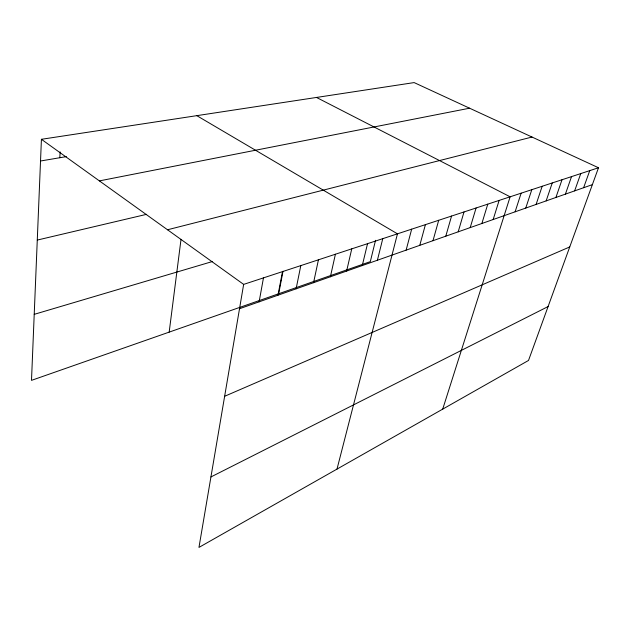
<?xml version="1.0" encoding="UTF-8"?>
<svg xmlns="http://www.w3.org/2000/svg" width="630" height="630" viewBox="0 0 630 630"><rect width="100%" height="100%" fill="white"/><g stroke="black" fill="none" stroke-linecap="round" stroke-linejoin="round"><path stroke-width="0.94" d="M598.5 167.753L243.652 284.39L198.962 547.407L528.515 360.454L598.5 167.753L414.146 82.593L41.422 139.301L31.5 380.363L370.314 261.639L375.535 240.314M59.818 157.72L60.126 151.885M169.179 332.12L181.023 239.305M259.119 301.833L263.466 277.877M277.964 295.21L282.5 271.617M278.688 293.745L283.02 271.246M296.1 288.831L300.809 265.6M313.559 282.689L318.433 259.812M330.388 276.775L335.404 254.229M346.618 271.065L351.76 248.858M362.274 265.561L367.534 243.668M377.394 260.245L382.764 238.668M337.003 469.098L397.467 233.832L196.804 115.66M406.122 250.141L411.673 229.162M419.777 245.338L425.408 224.65M432.991 240.691L438.701 220.28M445.788 236.187L451.56 216.051M458.191 231.832L464.011 211.956M470.208 227.603L476.083 207.994M481.863 223.508L487.777 204.151M493.164 219.531L499.125 200.419M442.709 409.13L510.127 196.804L316.512 97.453M515.112 211.814L521.136 193.182M525.759 208.065L531.807 189.677M536.106 204.427L542.17 186.267M546.147 200.899L552.242 182.96M555.912 197.466L562.015 179.747M565.409 194.127L571.52 176.62M574.639 190.874L580.765 173.589M583.624 187.716L589.751 170.628M210.932 476.957L548.092 306.558M224.642 396.278L569.74 246.936M239.518 308.724L592.365 184.645M34.217 314.346L212.491 261.505M167.525 229.769L532.011 137.041M37.272 240.069L146.609 214.326M99.39 180.889L469.586 108.203M40.525 161.004L66.355 156.61M41.422 139.301L243.652 284.39"/></g></svg>
